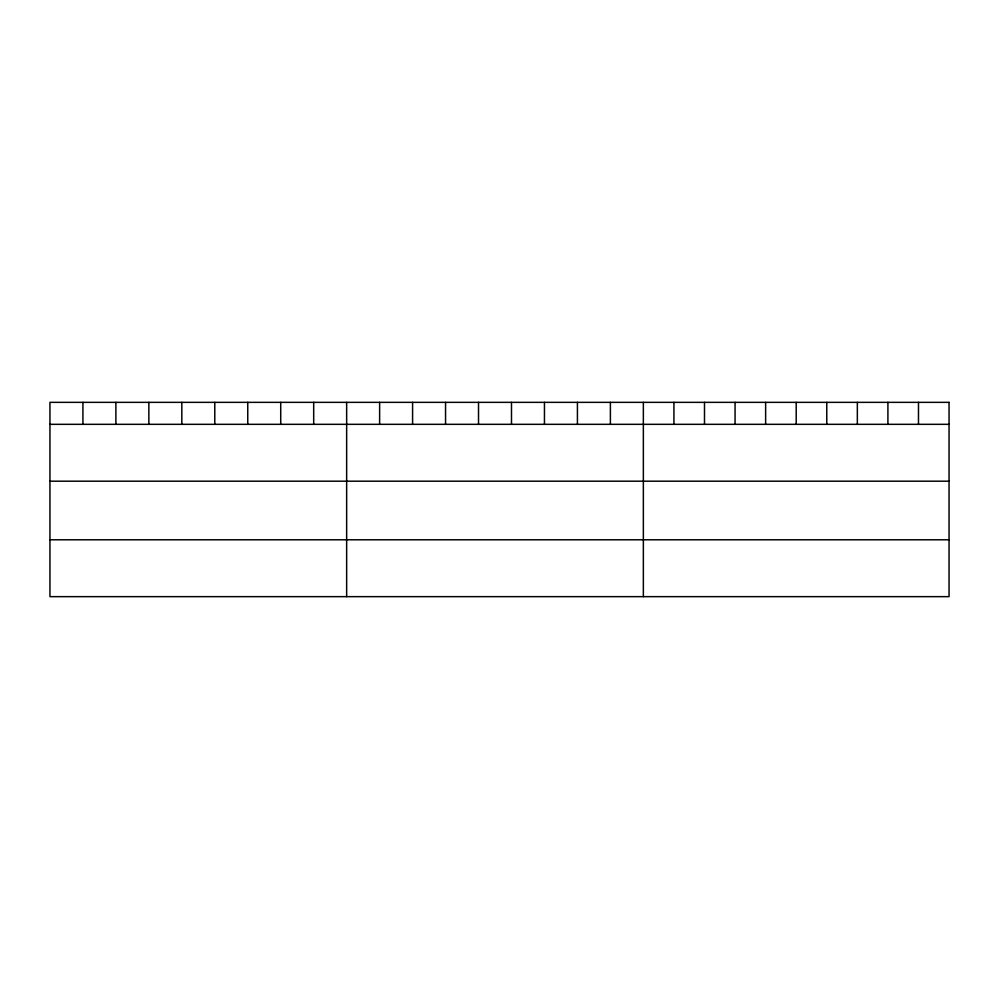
<?xml version="1.0" encoding="UTF-8"?>
<svg xmlns="http://www.w3.org/2000/svg" width="999" height="999" viewBox="0 0 999 999"><rect width="100%" height="100%" fill="white"/><g stroke="black" fill="none" stroke-linecap="round" stroke-linejoin="round"><path stroke-width="1.5" d="M49.95 424.325L949.05 424.325M49.95 481.193L949.05 481.193M49.95 539.785L949.05 539.785M918.481 402.347L918.481 424.325M887.911 402.347L887.911 424.325M857.342 402.347L857.342 424.325M826.772 402.347L826.772 424.325M796.203 402.347L796.203 424.325M765.634 402.347L765.634 424.325M735.064 402.347L735.064 424.325M704.495 402.347L704.495 424.325M673.925 402.347L673.925 424.325M643.356 402.347L643.356 596.653M610.389 402.347L610.389 424.325M577.422 402.347L577.422 424.325M544.455 402.347L544.455 424.325M511.488 402.347L511.488 424.325M478.521 402.347L478.521 424.325M445.554 402.347L445.554 424.325M412.587 402.347L412.587 424.325M379.62 402.347L379.62 424.325M346.653 402.347L346.653 596.653M313.686 402.347L313.686 424.325M280.719 402.347L280.719 424.325M247.752 402.347L247.752 424.325M214.785 402.347L214.785 424.325M181.818 402.347L181.818 424.325M148.851 402.347L148.851 424.325M115.884 402.347L115.884 424.325M82.917 402.347L82.917 424.325M949.05 402.347L49.95 402.347L49.95 596.653L949.05 596.653L949.05 402.347"/></g></svg>
